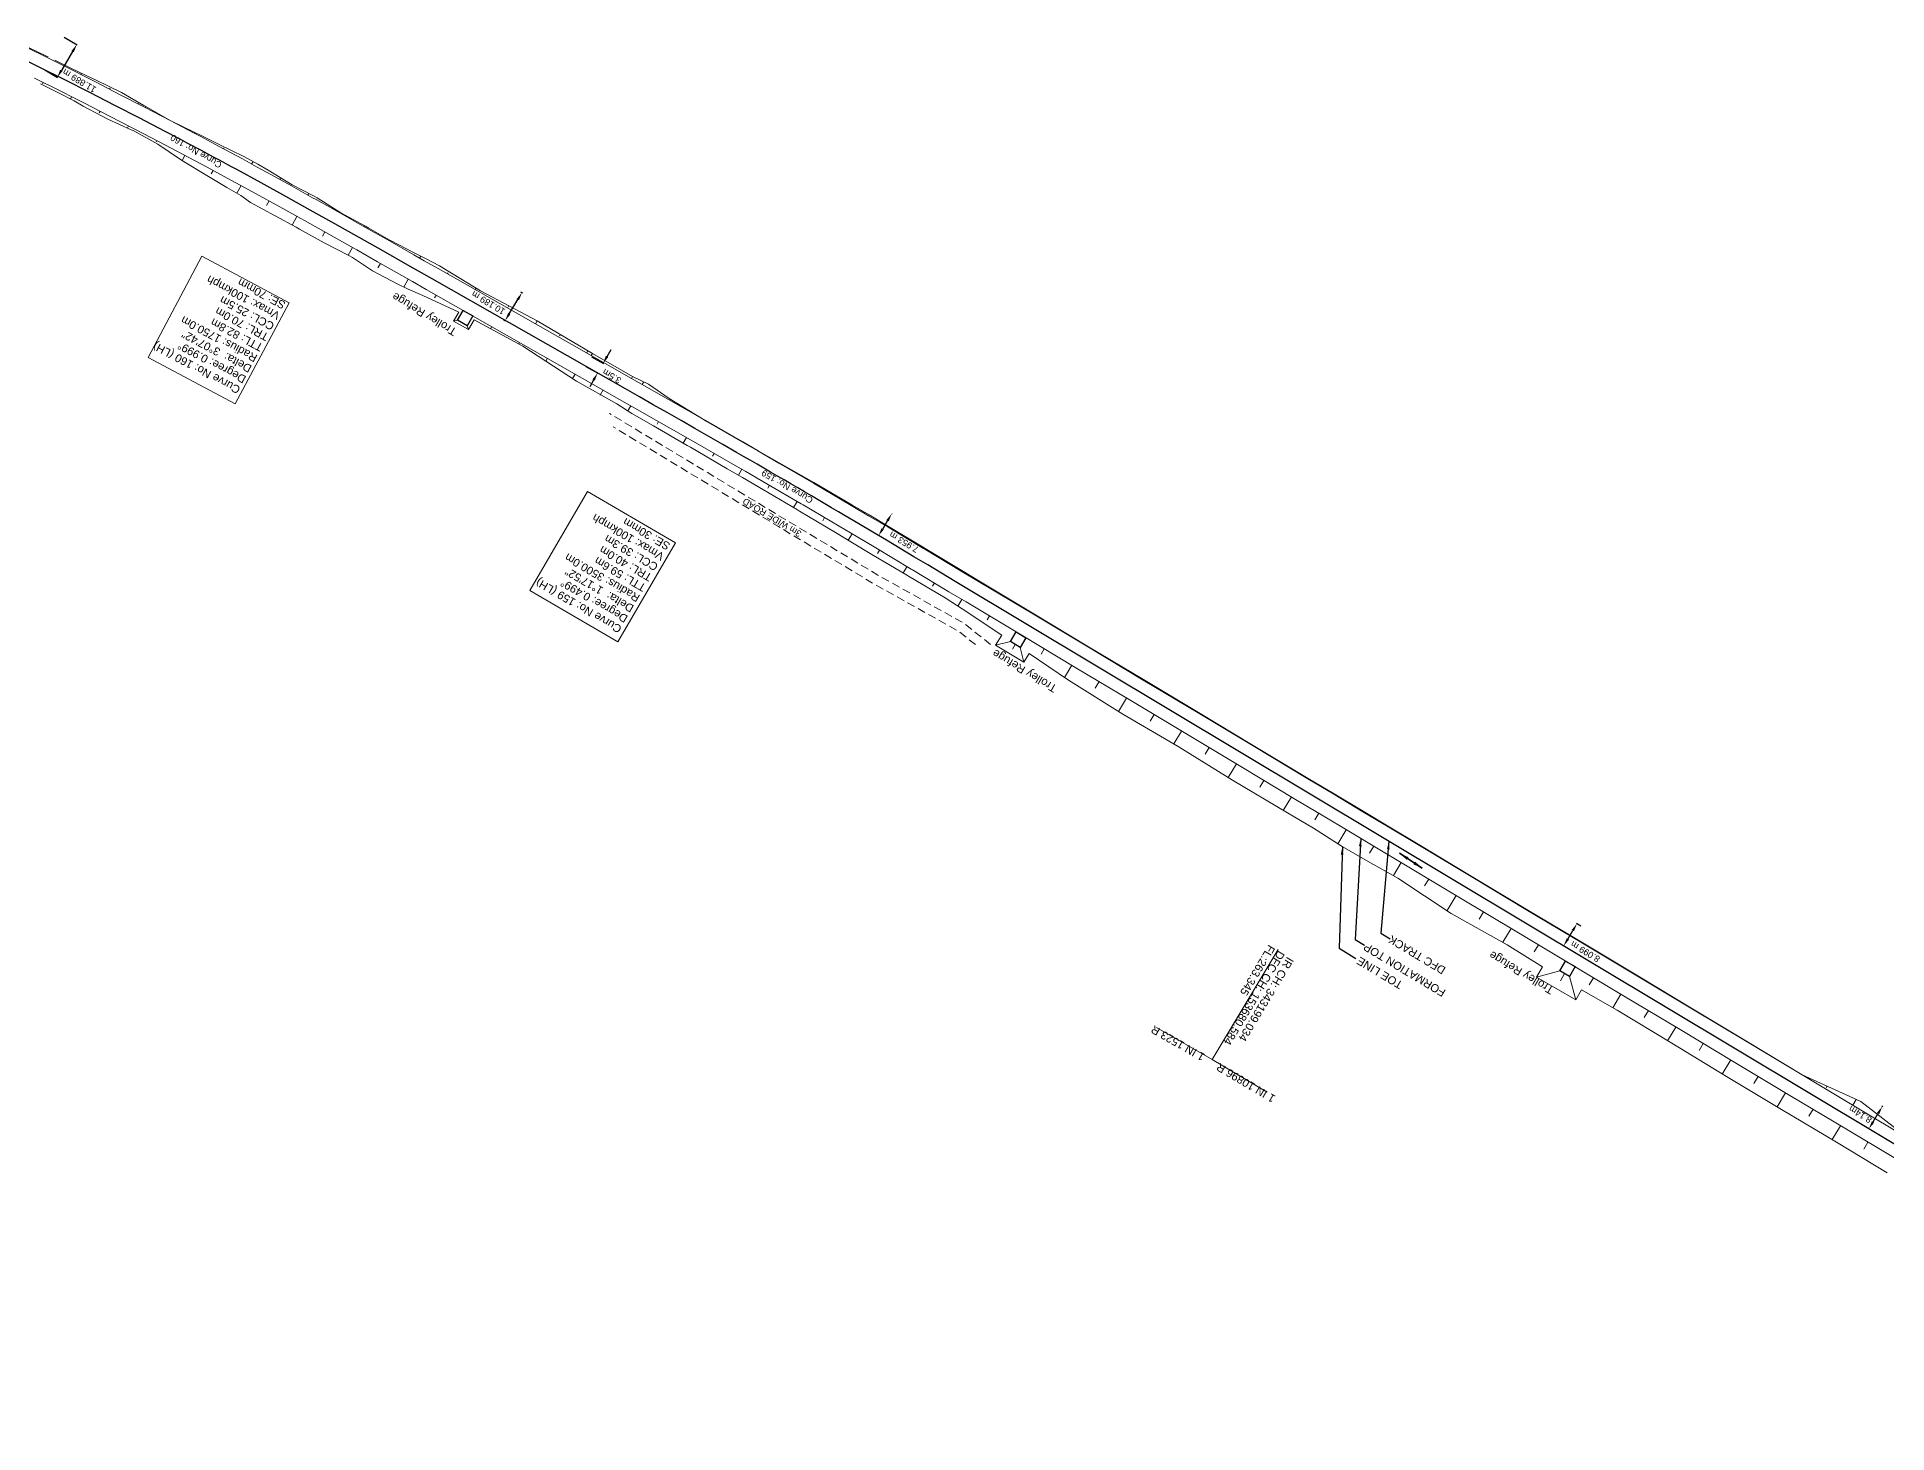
# Model space of a CAD drawing. Header units: metres. Extents: x 593990 to 610403, y 3402023 to 3411833.
# Drawn here: x 608103 to 608681, y 3402968 to 3403404 of the extents above; entities that cross this region are included whole.
import ezdxf
from ezdxf.enums import TextEntityAlignment as Align

# ---------------------------------------------------------------- set-up
doc = ezdxf.new("R2010")
doc.units = ezdxf.units.M
doc.header["$MEASUREMENT"] = 0
doc.header["$PDSIZE"] = 1
doc.linetypes.add('DASHED', pattern=[0.75, 0.5, -0.25])
for name, color, linetype, lineweight in [("NEW CHAWAPAIL STN. SRJ's", 10, 'Continuous', 0), ('Proposed Curve_Details', 10, 'Continuous', 0), ('PROPOSED DFCC TOE LINE', 18, 'Continuous', 0), ('PROPOSED DFCC TOE SLOPES', 239, 'Continuous', 0), ('PROPOSED DFCC TRACK', 1, 'Continuous', 0), ('PROPOSED FORMATION LINE - PLAN', 187, 'Continuous', 0), ('PROPOSED GRADES IN PLAN', 10, 'Continuous', 0)]:
    doc.layers.add(name, color=color, linetype=linetype, lineweight=lineweight)
doc.layers.add('Trolley Refuse', color=10, linetype='Continuous')
doc.styles.get("Standard").update_dxf_attribs({"font": 'arial.ttf'})
doc.styles.add('Style-Arial', font='arial.ttf')
doc.dimstyles.new('ISO-25', dxfattribs={"dimtxt": 2.5, "dimasz": 2.5, "dimexe": 1.25, "dimexo": 0.625, "dimtad": 1, "dimtxsty": 'Standard', "dimcen": 2.5, "dimadec": 0, "dimazin": 0, "dimtfac": 1, "dimtmove": 0, "dimatfit": 3, "dimfxl": 1, "dimarcsym": 0})
doc.dimstyles.get("Standard").update_dxf_attribs({"dimtxt": 0.18, "dimasz": 0.18, "dimexe": 0.18, "dimexo": 0.0625, "dimgap": 0.09, "dimtad": 0, "dimtih": 1, "dimtoh": 1, "dimdec": 4, "dimzin": 0, "dimdsep": 46, "dimtxsty": 'Standard', "dimcen": 0.09, "dimadec": 0, "dimazin": 0, "dimtfac": 1, "dimtdec": 4, "dimtofl": 0, "dimtmove": 0, "dimatfit": 3, "dimfxl": 1, "dimtolj": 1, "dimtzin": 0, "dimarcsym": 0})

# ---------------------------------------------------------------- blocks, each defined once
blk = doc.blocks.new('*D185')
at = {"layer": 'Defpoints', "color": 0, "transparency": 16777216}
for p in [(608369.97, 3403255.27), (608365.88, 3403248.44), (608365.97, 3403248.39)]:
    blk.add_point(p, dxfattribs=at)
at = {"layer": 'PROPOSED DFCC TRACK', "color": 0, "lineweight": -2, "transparency": 16777216}
for p, q in [((608368.77, 3403253.07), (608367.25, 3403250.54)), ((608370.08, 3403255.2), (608370.16, 3403255.15)), ((608365.99, 3403248.38), (608366.07, 3403248.33))]:
    blk.add_line(p, q, dxfattribs=at)
at = {"layer": 'PROPOSED DFCC TRACK', "color": 0, "transparency": 16777216}
for points in [[(608368.41, 3403253.29), (608369.13, 3403252.86), (608370.06, 3403255.22)], [(608366.89, 3403250.75), (608367.61, 3403250.32), (608365.97, 3403248.39)]]:
    blk.add_solid(points, dxfattribs=at)
at = {"layer": 'PROPOSED DFCC TRACK', "color": 0, "lineweight": 0, "transparency": 16777216, "insert": (608373.9, 3403246.36), "char_height": 2, "attachment_point": 5, "rotation": 149, "style": 'Style-Arial'}
blk.add_mtext('\\A1;7.953 m', dxfattribs=at)
blk = doc.blocks.new('TerminatorOpen_0.5')
at = {"color": 0, "linetype": 'ByBlock', "lineweight": -2}
for q in [(-1, 0.25), (-1, 0), (-1, -0.25)]:
    blk.add_line((0, 0), q, dxfattribs=at)
blk = doc.blocks.new('*D188')
at = {"layer": 'Defpoints', "color": 0, "transparency": 16777216}
for p in [(608584.13, 3403127.11), (608585.49, 3403126.3), (608581.34, 3403119.35)]:
    blk.add_point(p, dxfattribs=at)
at = {"layer": 'PROPOSED DFCC TRACK', "color": 0, "lineweight": -2, "transparency": 16777216}
for p, q in [((608581.26, 3403122.3), (608582.85, 3403124.97)), ((608585.38, 3403126.36), (608584.02, 3403127.18)), ((608581.23, 3403119.41), (608579.87, 3403120.22))]:
    blk.add_line(p, q, dxfattribs=at)
at = {"layer": 'PROPOSED DFCC TRACK', "color": 0, "transparency": 16777216}
for points in [[(608582.49, 3403125.18), (608583.2, 3403124.75), (608584.13, 3403127.11)], [(608580.9, 3403122.52), (608581.62, 3403122.09), (608579.98, 3403120.16)]]:
    blk.add_solid(points, dxfattribs=at)
at = {"layer": 'PROPOSED DFCC TRACK', "color": 0, "lineweight": 0, "transparency": 16777216, "insert": (608586.74, 3403118.37), "char_height": 2, "attachment_point": 5, "rotation": 149, "style": 'Style-Arial'}
blk.add_mtext('\\A1;\\A1;8.099 m', dxfattribs=at)
blk = doc.blocks.new('*D189')
at = {"layer": 'Defpoints', "color": 0, "transparency": 16777216}
for p in [(608253.98, 3403324.69), (608254.57, 3403324.33), (608248.71, 3403315.96)]:
    blk.add_point(p, dxfattribs=at)
at = {"layer": 'PROPOSED DFCC TRACK', "color": 0, "lineweight": -2, "transparency": 16777216}
for p, q in [((608250.6, 3403317.75), (608253.28, 3403322.19)), ((608254.08, 3403324.62), (608254.68, 3403324.26)), ((608248.82, 3403315.9), (608249.41, 3403315.54))]:
    blk.add_line(p, q, dxfattribs=at)
at = {"layer": 'PROPOSED DFCC TRACK', "color": 0, "transparency": 16777216}
for points in [[(608252.92, 3403322.4), (608253.63, 3403321.97), (608254.57, 3403324.33)], [(608250.24, 3403317.96), (608250.95, 3403317.53), (608249.3, 3403315.61)]]:
    blk.add_solid(points, dxfattribs=at)
at = {"layer": 'PROPOSED DFCC TRACK', "color": 0, "lineweight": 0, "transparency": 16777216, "insert": (608244.05, 3403321.17), "char_height": 2, "attachment_point": 5, "rotation": 149, "style": 'Style-Arial'}
blk.add_mtext('\\A1;10.189 m', dxfattribs=at)
blk = doc.blocks.new('*D172')
at = {"layer": 'Defpoints', "color": 0, "transparency": 16777216}
for p in [(608111.48, 3403404.24), (608105.39, 3403394.03), (608109.39, 3403391.64)]:
    blk.add_point(p, dxfattribs=at)
at = {"layer": 'PROPOSED DFCC TRACK', "color": 0, "lineweight": -2, "transparency": 16777216}
for p, q in [((608111.59, 3403404.17), (608115.59, 3403401.79)), ((608114.2, 3403399.7), (608110.67, 3403393.79)), ((608105.5, 3403393.96), (608109.5, 3403391.58))]:
    blk.add_line(p, q, dxfattribs=at)
at = {"layer": 'PROPOSED DFCC TRACK', "color": 0, "transparency": 16777216}
for points in [[(608113.84, 3403399.92), (608114.56, 3403399.49), (608115.48, 3403401.85)], [(608110.31, 3403394), (608111.03, 3403393.57), (608109.39, 3403391.64)]]:
    blk.add_solid(points, dxfattribs=at)
at = {"layer": 'PROPOSED DFCC TRACK', "color": 0, "lineweight": 0, "transparency": 16777216, "insert": (608116.29, 3403390.54), "char_height": 2, "attachment_point": 5, "rotation": 149, "style": 'Style-Arial'}
blk.add_mtext('\\A1;11.889 m', dxfattribs=at)
blk = doc.blocks.new('*D90')
at = {"layer": 'Defpoints', "color": 0, "transparency": 16777216}
for p in [(608276.19, 3403304.36, 270.31), (608274.45, 3403301.32), (608278.18, 3403299.2)]:
    blk.add_point(p, dxfattribs=at)
at = {"layer": 'PROPOSED DFCC TRACK', "color": 0, "lineweight": -2, "transparency": 16777216}
for p, q in [((608276.29, 3403304.3), (608280.02, 3403302.18)), ((608281.15, 3403304.42), (608282.38, 3403306.59)), ((608274.56, 3403301.26), (608278.29, 3403299.14)), ((608276.94, 3403297.03), (608275.71, 3403294.86))]:
    blk.add_line(p, q, dxfattribs=at)
at = {"layer": 'PROPOSED DFCC TRACK', "color": 0, "transparency": 16777216}
for points in [[(608280.78, 3403304.62), (608281.51, 3403304.21), (608279.91, 3403302.24)], [(608276.58, 3403297.23), (608277.3, 3403296.82), (608278.18, 3403299.2)]]:
    blk.add_solid(points, dxfattribs=at)
at = {"layer": 'PROPOSED DFCC TRACK', "color": 0, "lineweight": 0, "transparency": 16777216, "insert": (608282.64, 3403298.22), "char_height": 2, "attachment_point": 5, "rotation": 149, "style": 'Style-Arial'}
blk.add_mtext('\\A1;3.5m', dxfattribs=at)
blk = doc.blocks.new('*D55')
at = {"layer": 'Defpoints', "color": 0, "transparency": 16777216}
for p in [(608679.52, 3403069.99), (608679.78, 3403069.83), (608675.6, 3403062.85)]:
    blk.add_point(p, dxfattribs=at)
at = {"layer": 'PROPOSED DFCC TRACK', "color": 0, "lineweight": -2, "transparency": 16777216}
for p, q in [((608676.62, 3403065.15), (608678.23, 3403067.85)), ((608679.67, 3403069.9), (608679.41, 3403070.06)), ((608675.49, 3403062.91), (608675.23, 3403063.07))]:
    blk.add_line(p, q, dxfattribs=at)
at = {"layer": 'PROPOSED DFCC TRACK', "color": 0, "transparency": 16777216}
for points in [[(608677.88, 3403068.06), (608678.59, 3403067.63), (608679.52, 3403069.99)], [(608676.26, 3403065.37), (608676.98, 3403064.94), (608675.33, 3403063.01)]]:
    blk.add_solid(points, dxfattribs=at)
at = {"layer": 'PROPOSED DFCC TRACK', "color": 0, "lineweight": 0, "transparency": 16777216, "insert": (608672.64, 3403067.51), "char_height": 2, "attachment_point": 5, "rotation": 149, "style": 'Style-Arial'}
blk.add_mtext('\\A1;8.14m', dxfattribs=at)

msp = doc.modelspace()

# ---------------------------------------------------------------- linework, layer by layer
at = {"layer": 'Proposed Curve_Details'}
for points in [[(608164.9618, 3403289.5552), (608181.8255, 3403321.1724), (608154.6031, 3403335.6921), (608137.7394, 3403304.0749)], [(608284.4911, 3403215.1786), (608302.5639, 3403246.1205), (608275.0807, 3403262.1732), (608257.0078, 3403231.2313)]]:
    msp.add_lwpolyline(points, close=True, dxfattribs=at)
at = {"layer": 'PROPOSED DFCC TOE LINE', "lineweight": 0, "flags": 128}
for points in [[(608100.6526, 3403400.8927), (608105.7798, 3403398.3501), (608106.4957, 3403397.9954)], [(608108.6225, 3403396.9417), (608113.6285, 3403394.4615), (608118.6225, 3403392.064), (608121.5701, 3403390.7494), (608129.4323, 3403386.8725), (608136.4099, 3403382.845), (608137.0335, 3403382.4834), (608144.6658, 3403378.1557), (608152.3188, 3403374.3908), (608154.1482, 3403373.5089), (608159.9989, 3403370.671), (608167.6627, 3403366.9141), (608172.0787, 3403364.5183), (608175.3102, 3403362.6164), (608182.7901, 3403358.024), (608189.4767, 3403354.567), (608190.5815, 3403354.0004), (608197.968, 3403349.2589), (608205.6688, 3403345.0834), (608206.7671, 3403344.4615), (608213.2854, 3403340.7637), (608221.048, 3403336.7057), (608224.3881, 3403334.9689), (608228.8176, 3403332.6649), (608241.6494, 3403324.8631), (608259.3539, 3403315.5372), (608276.5699, 3403305.3528), (608289.1146, 3403298.1638), (608294.0897, 3403295.7012), (608300.5531, 3403291.3004), (608310.9877, 3403284.9407), (608311.9653, 3403284.382), (608323.5453, 3403277.7481), (608328.3249, 3403274.9316), (608334.877, 3403271.1604), (608345.7102, 3403264.9982), (608346.268, 3403264.6737), (608357.5819, 3403258.0543), (608362.9815, 3403254.8691), (608369.0674, 3403251.2569), (608380.1593, 3403244.5992), (608380.5059, 3403244.3907), (608391.9312, 3403237.5127), (608397.2957, 3403234.2817), (608414.4283, 3403223.9629), (608431.5764, 3403213.6701), (608448.7292, 3403203.385), (608465.8804, 3403193.0973), (608483.0053, 3403182.7658), (608500.1653, 3403172.4928), (608508.2506, 3403167.6668), (608517.3447, 3403162.2522), (608525.4244, 3403157.4169), (608534.4816, 3403151.9406), (608551.599, 3403141.5966), (608568.7786, 3403131.3563), (608585.9595, 3403121.1181), (608603.1013, 3403110.8148), (608620.2319, 3403100.4928), (608637.3891, 3403090.215), (608654.5311, 3403079.912), (608672.8032, 3403071.4946), (608687.5344, 3403060.1916)], [(608680.9852, 3403049.2642), (608665.2051, 3403058.8172), (608648.0274, 3403069.0607), (608630.8578, 3403079.3175), (608613.7722, 3403089.7148), (608596.666, 3403100.0775), (608585.5344, 3403106.4114), (608583.7769, 3403103.3512), (608571.4667, 3403110.4209), (608573.3295, 3403113.6647), (608562.2852, 3403120.522), (608544.8473, 3403130.3314), (608528.1556, 3403141.3858), (608518.8882, 3403146.5113), (608510.7518, 3403151.252), (608501.8352, 3403156.9628), (608493.7139, 3403161.7287), (608476.5175, 3403171.941), (608459.5291, 3403182.5002), (608442.2634, 3403192.5969), (608425.2931, 3403203.1864), (608412.9947, 3403211.5604), (608411.3487, 3403208.814), (608402.5204, 3403214.1051), (608404.4428, 3403217.3127), (608392.0574, 3403225.5416), (608386.7779, 3403228.9143), (608375.3239, 3403235.7321), (608374.9766, 3403235.9386), (608363.8675, 3403242.5308), (608357.8111, 3403246.1623), (608352.4575, 3403249.3923), (608341.2244, 3403256.075), (608340.6707, 3403256.403), (608329.9669, 3403262.7172), (608323.4631, 3403266.5297), (608318.6854, 3403269.3188), (608307.1683, 3403276.0005), (608306.2017, 3403276.5744), (608295.6614, 3403282.7155), (608288.8787, 3403286.5446), (608284.2151, 3403289.5525), (608271.6299, 3403296.6703), (608254.8454, 3403307.6131), (608239.5869, 3403315.8594), (608237.8097, 3403312.7647), (608233.1905, 3403315.4174), (608234.8107, 3403318.2386), (608223.5426, 3403323.3935), (608218.9599, 3403325.4261), (608215.6034, 3403327.1294), (608207.8512, 3403331.1847), (608201.5955, 3403335.3177), (608200.4873, 3403335.9166), (608192.7225, 3403339.9311), (608185.1004, 3403344.1892), (608184.0071, 3403344.7662), (608177.4142, 3403348.3229), (608169.7428, 3403352.4727), (608166.7173, 3403354.7051), (608162.405, 3403357.2273), (608155.1067, 3403361.5521), (608149.5868, 3403364.9305), (608147.8533, 3403365.9692), (608140.8013, 3403370.7812), (608133.1361, 3403374.9607), (608132.4825, 3403375.2576), (608125.1692, 3403378.5614), (608117.4518, 3403382.6521), (608114.6491, 3403384.2301), (608109.739, 3403386.7606), (608104.1299, 3403389.6366)]]:
    msp.add_lwpolyline(points, dxfattribs=at)
at = {"layer": 'PROPOSED DFCC TOE SLOPES'}
for p, q in [((608245.1164, 3403313.7083), (608244.7519, 3403313.068)), ((608253.8071, 3403308.7614), (608253.5515, 3403308.3123)), ((608262.4978, 3403303.8145), (608262.0036, 3403302.9462)), ((608271.1885, 3403298.8676), (608270.3957, 3403297.4749)), ((608279.8792, 3403293.9208), (608278.9507, 3403292.2895))]:
    msp.add_line(p, q, dxfattribs=at)
at = {"layer": 'PROPOSED DFCC TOE SLOPES', "flags": 128}
for points in [[(608104.9641, 3403390.042), (608104.7974, 3403389.7109)], [(608116.7776, 3403392.4817), (608116.9677, 3403392.8585)], [(608116.8011, 3403392.4698), (608116.9928, 3403392.8464)], [(608113.8727, 3403385.5461), (608113.5046, 3403384.82)], [(608125.7132, 3403387.9339), (608125.8703, 3403388.2427)], [(608125.7373, 3403387.9216), (608125.8957, 3403388.23)], [(608134.633, 3403383.3535), (608134.8378, 3403383.7524)], [(608122.7598, 3403381.0207), (608122.522, 3403380.5557)], [(608134.6657, 3403383.3367), (608134.8716, 3403383.7329)], [(608136.8825, 3403382.1929), (608137.0335, 3403382.4834)], [(608131.6262, 3403376.4658), (608131.2821, 3403375.7999)], [(608152.2005, 3403374.166), (608152.3188, 3403374.3908)], [(608152.4226, 3403374.048), (608152.5455, 3403374.2815)], [(608152.4643, 3403374.0259), (608152.5896, 3403374.2603)], [(608140.4639, 3403371.8702), (608140.2797, 3403371.5181)], [(608149.2724, 3403367.229), (608148.4225, 3403365.6281)], [(608161.2834, 3403369.3117), (608161.4379, 3403369.6008)], [(608161.3177, 3403369.2931), (608161.4742, 3403369.5821)], [(608158.0529, 3403362.5326), (608157.4967, 3403361.499)], [(608170.1122, 3403364.5331), (608170.5523, 3403365.3464)], [(608170.151, 3403364.512), (608170.596, 3403365.3227)], [(608166.8105, 3403357.7912), (608165.5121, 3403355.41)], [(608178.9172, 3403359.7002), (608179.0612, 3403359.9626)], [(608178.9441, 3403359.6854), (608179.0888, 3403359.9465)], [(608187.6905, 3403354.8377), (608187.9717, 3403355.3451)], [(608187.7171, 3403354.8229), (608188.0008, 3403355.33)], [(608175.5432, 3403352.996), (608174.7654, 3403351.5862)], [(608196.4438, 3403349.9398), (608196.505, 3403350.0492)], [(608196.4625, 3403349.9293), (608196.5237, 3403350.038)], [(608184.2627, 3403348.1622), (608182.7491, 3403345.4448)], [(608205.1752, 3403345.0212), (608205.3175, 3403345.2739)], [(608205.1903, 3403345.0126), (608205.3334, 3403345.2653)], [(608192.9665, 3403343.291), (608192.2193, 3403341.9603)], [(608201.662, 3403338.392), (608200.3142, 3403336.0061)], [(608213.8916, 3403340.0843), (608213.9708, 3403340.2242)], [(608213.9003, 3403340.0794), (608213.9797, 3403340.2193)], [(608210.3512, 3403333.4699), (608209.5653, 3403332.0845)], [(608222.595, 3403335.1396), (608222.929, 3403335.7276)], [(608222.5987, 3403335.1375), (608222.9332, 3403335.7255)], [(608219.0399, 3403328.5334), (608217.651, 3403326.0904)], [(608231.2906, 3403330.1927), (608231.4953, 3403330.5525)], [(608231.2909, 3403330.1925), (608231.4956, 3403330.5523)], [(608227.7298, 3403323.5897), (608227.2531, 3403322.7519)], [(608239.9825, 3403325.2473), (608240.2485, 3403325.7148)], [(608250.2523, 3403319.7619), (608250.5016, 3403320.2001)], [(608234.4374, 3403315.7546), (608233.1905, 3403315.4174)], [(608258.7902, 3403314.5465), (608259.3539, 3403315.5372)], [(608237.4725, 3403314.0116), (608237.8097, 3403312.7647)], [(608266.3044, 3403310.8456), (608266.5512, 3403311.2794)], [(608274.7492, 3403305.4665), (608275.1593, 3403306.1873)], [(608276.1735, 3403304.6561), (608276.5699, 3403305.3528)], [(608288.7404, 3403297.5061), (608289.1146, 3403298.1638)], [(608292.1325, 3403295.5759), (608292.6183, 3403296.4296)], [(608292.1347, 3403295.5746), (608292.6208, 3403296.4283)], [(608288.5699, 3403288.9739), (608287.6414, 3403287.3426)], [(608300.8246, 3403290.6264), (608300.9321, 3403290.8152)], [(608300.8314, 3403290.6225), (608300.9391, 3403290.8111)], [(608309.5162, 3403285.6652), (608309.5892, 3403285.7931)], [(608309.5294, 3403285.6577), (608309.6024, 3403285.7851)], [(608297.2553, 3403284.028), (608296.7757, 3403283.1869)], [(608318.2041, 3403280.6828), (608318.2311, 3403280.7299)], [(608318.2144, 3403280.6769), (608318.2414, 3403280.724)], [(608305.93, 3403279.0764), (608304.9242, 3403277.3187)], [(608314.5927, 3403274.108), (608314.0723, 3403273.2025)], [(608326.8812, 3403275.6884), (608326.9216, 3403275.7585)], [(608326.9028, 3403275.6759), (608326.9433, 3403275.7458)], [(608323.2434, 3403269.1284), (608322.1759, 3403267.2811)], [(608334.8306, 3403271.0804), (608334.877, 3403271.1604)], [(608335.5786, 3403270.7027), (608335.6042, 3403270.7468)], [(608335.5977, 3403270.6917), (608335.6234, 3403270.7359)], [(608331.8732, 3403264.1223), (608331.3252, 3403263.1808)], [(608344.2074, 3403265.605), (608344.3161, 3403265.7912)], [(608344.2275, 3403265.5933), (608344.3369, 3403265.7793)], [(608340.4894, 3403259.0911), (608339.3654, 3403257.173)], [(608352.9131, 3403260.6358), (608352.9788, 3403260.7475)], [(608352.9263, 3403260.628), (608352.9922, 3403260.7396)], [(608349.0926, 3403254.0313), (608348.5171, 3403253.0551)], [(608361.4701, 3403255.4298), (608361.615, 3403255.6752)], [(608361.4896, 3403255.4182), (608361.6353, 3403255.6632)], [(608357.686, 3403248.9543), (608356.4998, 3403246.9534)], [(608370.1586, 3403250.4313), (608370.2334, 3403250.557)], [(608370.1702, 3403250.4243), (608370.2452, 3403250.5499)], [(608378.6804, 3403245.1709), (608378.8193, 3403245.4035)], [(608378.6874, 3403245.1668), (608378.8265, 3403245.3992)], [(608366.2648, 3403243.8507), (608365.6609, 3403242.8378)], [(608387.331, 3403240.1366), (608387.395, 3403240.2435)], [(608387.3331, 3403240.1353), (608387.3971, 3403240.2422)], [(608374.8408, 3403238.7283), (608373.645, 3403236.7288)], [(608383.4159, 3403233.5939), (608382.8246, 3403232.6067)], [(608395.847, 3403234.8886), (608395.964, 3403235.0838)], [(608395.8478, 3403234.8882), (608395.9647, 3403235.0833)], [(608391.9925, 3403228.4549), (608390.748, 3403226.3781)], [(608404.4781, 3403229.8357), (608404.531, 3403229.9239)], [(608400.5696, 3403223.3143), (608399.8348, 3403222.0884)], [(608413.0026, 3403224.6066), (608413.0973, 3403224.7646)], [(608421.6251, 3403219.541), (608421.6701, 3403219.6161)], [(608407.1794, 3403215.2723), (608402.5204, 3403214.1051)], [(608408.6805, 3403214.3727), (608407.8075, 3403212.9161)], [(608410.1815, 3403213.473), (608411.3487, 3403208.814)], [(608417.7244, 3403213.0327), (608416.7257, 3403211.3664)], [(608430.1574, 3403214.325), (608430.2442, 3403214.4698)], [(608426.3018, 3403207.8919), (608424.0066, 3403204.0624)], [(608438.7776, 3403209.2554), (608438.8202, 3403209.3266)], [(608434.8793, 3403202.7511), (608433.6696, 3403200.7327)], [(608447.3123, 3403204.0434), (608447.3966, 3403204.1841)], [(608455.931, 3403198.9715), (608455.9723, 3403199.0404)], [(608443.4567, 3403197.6103), (608440.945, 3403193.4196)], [(608464.4671, 3403193.7618), (608464.5479, 3403193.8966)], [(608452.0341, 3403192.4695), (608450.7945, 3403190.4012)], [(608460.6115, 3403187.3287), (608458.1878, 3403183.2846)], [(608473.0785, 3403188.6776), (608473.1124, 3403188.7342)], [(608469.1889, 3403182.1879), (608467.9462, 3403180.1144)], [(608481.622, 3403183.4802), (608481.6749, 3403183.5684)], [(608477.7664, 3403177.0471), (608475.1977, 3403172.7613)], [(608490.2258, 3403178.3834), (608490.2521, 3403178.4274)], [(608486.3438, 3403171.9063), (608485.0618, 3403169.7673)], [(608498.7768, 3403173.1986), (608498.8321, 3403173.2909)], [(608494.9212, 3403166.7655), (608492.378, 3403162.5221)], [(608507.386, 3403168.1108), (608507.4178, 3403168.1639)], [(608503.4986, 3403161.6247), (608502.2487, 3403159.5392)], [(608515.9317, 3403162.917), (608516.0097, 3403163.0471)], [(608512.0761, 3403156.4839), (608509.4428, 3403152.0904)], [(608524.5507, 3403157.8455), (608524.5923, 3403157.9149)], [(608533.0865, 3403152.6354), (608533.1519, 3403152.7445)], [(608520.6535, 3403151.3431), (608519.3518, 3403149.1713)], [(608541.6872, 3403147.5334), (608541.7104, 3403147.5722)], [(608529.2309, 3403146.2023), (608526.7951, 3403142.1382)], [(608537.8083, 3403141.0615), (608536.5065, 3403138.8894)], [(608550.2413, 3403142.3537), (608550.2692, 3403142.4002)], [(608546.3857, 3403135.9207), (608543.5506, 3403131.1902)], [(608558.8365, 3403137.2425), (608558.8542, 3403137.272)], [(608554.9632, 3403130.7799), (608553.5873, 3403128.4843)], [(608567.3962, 3403132.0721), (608567.444, 3403132.1519)], [(608563.5406, 3403125.6391), (608560.9305, 3403121.2841)], [(608576.004, 3403126.982), (608576.0343, 3403127.0326)], [(608572.118, 3403120.4983), (608570.7898, 3403118.2822)], [(608584.551, 3403121.7905), (608584.6247, 3403121.9135)], [(608578.7676, 3403112.3951), (608571.4667, 3403110.4209)], [(608593.1636, 3403116.7083), (608593.1987, 3403116.7669)], [(608580.2851, 3403111.5236), (608578.9535, 3403109.2048)], [(608581.8027, 3403110.6521), (608583.7769, 3403103.3512)], [(608589.2728, 3403110.2167), (608587.9472, 3403108.0048)], [(608601.7059, 3403111.5089), (608601.7696, 3403111.6152)], [(608610.3095, 3403106.4119), (608610.3358, 3403106.4557)], [(608597.8503, 3403105.0759), (608595.3152, 3403100.8462)], [(608618.8607, 3403101.2273), (608618.9011, 3403101.2947)], [(608606.4277, 3403099.9351), (608605.1589, 3403097.8181)], [(608615.0051, 3403094.7943), (608612.4433, 3403090.5198)], [(608627.4579, 3403096.1194), (608627.4776, 3403096.1523)], [(608623.5825, 3403089.6535), (608622.2851, 3403087.4887)], [(608636.0156, 3403090.9457), (608636.0561, 3403091.0135)], [(608632.1599, 3403084.5127), (608629.5304, 3403080.1253)], [(608644.6106, 3403085.8344), (608644.6283, 3403085.8639)], [(608640.7374, 3403079.3719), (608639.423, 3403077.1789)], [(608653.1704, 3403080.6641), (608653.1993, 3403080.7124)], [(608649.3148, 3403074.2311), (608646.6936, 3403069.8575)], [(608661.9977, 3403075.9403), (608662.2476, 3403076.3572)], [(608670.3252, 3403070.3825), (608671.3837, 3403072.1485)], [(608657.8922, 3403069.0903), (608656.587, 3403066.9125)], [(608666.4696, 3403063.9494), (608663.8706, 3403059.613)], [(608675.0471, 3403058.8086), (608673.7388, 3403056.6258)]]:
    msp.add_lwpolyline(points, dxfattribs=at)
at = {"layer": 'PROPOSED DFCC TRACK', "linetype": 'Continuous', "lineweight": 30, "flags": 128}
msp.add_lwpolyline([(608833.9869, 3402967.9214), (608389.8812, 3403234.0922), (608385.5924, 3403236.6625), (608381.3032, 3403239.232), (608377.013, 3403241.8), (608372.7215, 3403244.3657), (608368.4281, 3403246.9283), (608364.1325, 3403249.487), (608359.8341, 3403252.0412), (608355.5325, 3403254.59, 0.00280566), (608321.6148, 3403274.3997), (608317.2814, 3403276.8941), (608312.9449, 3403279.3831), (608308.6058, 3403281.8675), (608304.2645, 3403284.348), (608299.9214, 3403286.8254), (608295.577, 3403289.3004), (608291.2317, 3403291.7739), (608286.8859, 3403294.2467), (608226.5053, 3403328.6008), (608218.8996, 3403332.9271), (608211.2913, 3403337.2486), (608203.6775, 3403341.5606), (608196.0557, 3403345.8583), (608188.4232, 3403350.1369), (608180.7773, 3403354.3916), (608173.1155, 3403358.6176), (608165.4352, 3403362.8101, 0.00364577), (608142.9178, 3403374.8201), (608135.1578, 3403378.863), (608127.3802, 3403382.8718), (608119.5876, 3403386.8515), (608111.7826, 3403390.8068), (608103.9677, 3403394.7425), (608096.1455, 3403398.6636)], format="xyb", dxfattribs=at)
at = {"layer": 'PROPOSED DFCC TRACK', "color": 10, "linetype": 'DASHED', "lineweight": 13, "ltscale": 5, "flags": 128}
for points in [[(608400.9623, 3403214.3793), (608392.5957, 3403221.0226), (608365.7757, 3403236.0445), (608336.2423, 3403253.7868), (608281.9211, 3403286.5657)], [(608396.2179, 3403214.3158), (608390.9192, 3403218.5231), (608364.2699, 3403233.4494), (608334.6949, 3403251.2167), (608283.0011, 3403282.4101)]]:
    msp.add_lwpolyline(points, dxfattribs=at)
at = {"layer": 'PROPOSED FORMATION LINE - PLAN', "lineweight": 0, "flags": 128}
for points in [[(608687.4801, 3403060.1009), (608671.658, 3403069.5837), (608654.5031, 3403079.8654), (608637.3483, 3403090.147), (608620.1934, 3403100.4286), (608603.0386, 3403110.7102), (608585.8838, 3403120.9918), (608568.7289, 3403131.2734), (608551.5741, 3403141.555), (608534.4192, 3403151.8366), (608525.3409, 3403157.2776), (608517.2644, 3403162.1182), (608508.1861, 3403167.5592), (608500.1096, 3403172.3998), (608482.9547, 3403182.6814), (608465.7999, 3403192.963), (608448.645, 3403203.2446), (608431.4902, 3403213.5262), (608414.3353, 3403223.8078), (608397.1805, 3403234.0894), (608391.809, 3403237.3088), (608380.369, 3403244.162), (608380.0219, 3403244.3697), (608368.9161, 3403251.0031), (608362.8343, 3403254.6212), (608357.4419, 3403257.8175), (608346.1486, 3403264.4701), (608345.592, 3403264.7966), (608334.8305, 3403271.0805), (608328.2915, 3403274.8738), (608323.4878, 3403277.6484), (608311.9152, 3403284.2945), (608310.9379, 3403284.8537), (608300.3299, 3403290.9088), (608293.5571, 3403294.7653), (608288.7404, 3403297.506), (608276.1735, 3403304.6561), (608258.7902, 3403314.5465), (608241.4069, 3403324.4369), (608228.3598, 3403331.8602), (608224.0232, 3403334.3274), (608220.7531, 3403336.1871), (608213.1417, 3403340.5103), (608206.6214, 3403344.204), (608205.5228, 3403344.8252), (608197.8938, 3403349.1269), (608190.2521, 3403353.4107), (608189.1689, 3403354.0155), (608182.5949, 3403357.6717), (608174.9198, 3403361.905), (608171.634, 3403363.7043), (608167.2241, 3403366.1059), (608159.7218, 3403370.1544), (608153.9918, 3403373.2148), (608152.1998, 3403374.1663), (608144.6585, 3403378.1417), (608136.8829, 3403382.1927), (608136.2436, 3403382.5237), (608129.0917, 3403386.2085), (608121.2876, 3403390.194), (608118.4142, 3403391.6534), (608113.4732, 3403394.1541), (608105.651, 3403398.0935), (608100.5357, 3403400.6593)], [(608683.6245, 3403053.6678), (608667.8024, 3403063.1507), (608650.6475, 3403073.4323), (608633.4927, 3403083.7139), (608616.3378, 3403093.9955), (608599.183, 3403104.2771), (608582.0282, 3403114.5587), (608564.8733, 3403124.8403), (608547.7185, 3403135.1219), (608530.5636, 3403145.4035), (608521.4853, 3403150.8445), (608513.4088, 3403155.6851), (608504.3305, 3403161.1261), (608496.254, 3403165.9667), (608479.0991, 3403176.2483), (608461.9443, 3403186.5299), (608444.7894, 3403196.8115), (608427.6346, 3403207.0931), (608410.4797, 3403217.3748), (608393.3249, 3403227.6564), (608387.9534, 3403230.8757), (608376.5175, 3403237.7265), (608376.1706, 3403237.934), (608365.0769, 3403244.5602), (608359.0049, 3403248.1725), (608353.6231, 3403251.3625), (608342.354, 3403258.0009), (608341.7985, 3403258.3266), (608331.0602, 3403264.5971), (608324.5351, 3403268.3823), (608319.7417, 3403271.151), (608308.1898, 3403277.7852), (608307.2138, 3403278.3436), (608296.6169, 3403284.3924), (608289.8475, 3403288.2469), (608285.0315, 3403290.9873), (608272.4646, 3403298.1373), (608255.0813, 3403308.0278), (608237.698, 3403317.9182), (608224.6508, 3403325.3415), (608220.3149, 3403327.8082), (608217.0462, 3403329.6672), (608209.4409, 3403333.9869), (608202.9292, 3403337.6758), (608201.8323, 3403338.296), (608194.2176, 3403342.5897), (608186.5942, 3403346.8631), (608185.514, 3403347.4663), (608178.9596, 3403351.1116), (608171.3112, 3403355.3302), (608168.0381, 3403357.1226), (608163.6464, 3403359.5143), (608156.1761, 3403363.5454), (608150.4707, 3403366.5928), (608148.6863, 3403367.5402), (608141.1772, 3403371.4986), (608133.4328, 3403375.5333), (608132.7959, 3403375.8631), (608125.6687, 3403379.5352), (608117.8876, 3403383.509), (608115.0216, 3403384.9646), (608110.092, 3403387.4595), (608102.2845, 3403391.3915)]]:
    msp.add_lwpolyline(points, dxfattribs=at)
at = {"layer": 'PROPOSED GRADES IN PLAN'}
msp.add_line((608490.7415, 3403119.0007), (608470.1783, 3403084.6911), dxfattribs=at)
at = {"layer": 'PROPOSED GRADES IN PLAN', "flags": 128}
msp.add_lwpolyline([(608487.3777, 3403074.4842), (608470.1783, 3403084.6911), (608452.8128, 3403094.6128)], dxfattribs=at)
at = {"layer": 'Trolley Refuse'}
for points in [[(608236.1804, 3403318.7897), (608239.2155, 3403317.0466), (608237.4725, 3403314.0116), (608234.4374, 3403315.7546)], [(608408.9787, 3403218.2744), (608411.9808, 3403216.4751), (608410.1815, 3403213.473), (608407.1794, 3403215.2723)], [(608580.5106, 3403115.4302), (608583.5457, 3403113.6872), (608581.8027, 3403110.6521), (608578.7676, 3403112.3951)]]:
    msp.add_lwpolyline(points, close=True, dxfattribs=at)

# ---------------------------------------------------------------- texts
at = {"layer": "NEW CHAWAPAIL STN. SRJ's", "lineweight": 13}
msp.add_text('3m WIDE ROAD', height=2, rotation=148.8981174, dxfattribs=at).set_placement((608332.675, 3403254.0543, -0.5127), align=Align.MIDDLE_CENTER)
at = {"layer": 'Proposed Curve_Details', "attachment_point": 7, "line_spacing_factor": 0.9, "style": 'Style-Arial'}
for s, insert, char_height, rotation in [('Curve No: 160', (608161.0554, 3403364.8416, 0.0035), 2, 149.7112052), ('Curve No: 160{\\C1; (LH)}\\PDegree: 0.999%%D\\PDelta:  3%%D07\'42"\\PRadius: 1750.0m\\PTTL: 82.8m\\PTRL: 70.0m\\PCCL: 25.5m\\PVmax: 100kmph\\PSE: 70mm', (608180.9862, 3403321.2783), 2.5, 151.9258059), ('Curve No: 159', (608345.7199, 3403260.0504, 131.1464), 2, 149.7112052), ('Curve No: 159{\\C1; (LH)}\\PDegree: 0.499%%D\\PDelta:  1%%D17\'52"\\PRadius: 3500.0m\\PTTL: 59.6m\\PTRL: 40.0m\\PCCL: 39.3m\\PVmax: 100kmph\\PSE: 30mm', (608301.1326, 3403245.8721), 2.5, 149.7112052)]:
    msp.add_mtext(s, dxfattribs=dict(at, insert=insert, char_height=char_height, rotation=rotation))
at = {"layer": 'PROPOSED DFCC TOE LINE', "lineweight": 0}
msp.add_text('TOE LINE', height=2.5, rotation=149, dxfattribs=at).set_placement((608516.3388, 3403116.8909, 306.8582), align=Align.RIGHT)
at = {"layer": 'PROPOSED DFCC TRACK', "color": 10, "linetype": 'Continuous', "lineweight": -3, "ltscale": 5}
msp.add_text('DFC TRACK', height=2.5, rotation=149, dxfattribs=at).set_placement((608526.233, 3403123.5736), align=Align.RIGHT)
at = {"layer": 'PROPOSED FORMATION LINE - PLAN', "lineweight": 0}
msp.add_text('FORMATION TOP', height=2.5, rotation=149, dxfattribs=at).set_placement((608518.4183, 3403121.23, 306.8582), align=Align.RIGHT)
at = {"layer": 'PROPOSED GRADES IN PLAN', "char_height": 2.5, "style": 'Style-Arial'}
for s, insert, attachment_point, rotation, line_spacing_factor in [('{\\C256;DFC CH: 153680.584\\PFL:263.345}', (608490.3841, 3403119.2149), 4, 239.0640043, 0.84), ('1 IN 1523 R', (608468.173, 3403086.2207), 7, 150.2586545, 0.72), ('{\\C256;1 IN 10896 R}', (608472.4984, 3403083.7019), 9, 149.3132749, 0.72)]:
    msp.add_mtext(s, dxfattribs=dict(at, insert=insert, attachment_point=attachment_point, rotation=rotation, line_spacing_factor=line_spacing_factor))
at = {"layer": 'PROPOSED GRADES IN PLAN', "color": 7, "lineweight": 0, "insert": (608494.6988, 3403116.3449), "char_height": 2.5, "attachment_point": 4, "rotation": 239.1023981, "line_spacing_factor": 0.84, "style": 'Style-Arial'}
msp.add_mtext('IR CH: 343199.034', dxfattribs=at)
at = {"layer": 'Trolley Refuse'}
for p in [(608234.417, 3403312.8315), (608421.9302, 3403201.345), (608577.1222, 3403107.0261)]:
    msp.add_text('Trolley Refuge', height=2.5, rotation=149.1766896, dxfattribs=at).set_placement(p)

# ---------------------------------------------------------------- dimensions: what is measured, and where the dimension line sits
at = {"layer": 'PROPOSED DFCC TRACK', "color": 10, "lineweight": 0}
for base, p1, p2, angle, text, picture, middle in [((608109.3887, 3403391.6405), (608111.4791, 3403404.2378), (608105.3877, 3403394.0274), 239.1804723, '<> m', '*D172', (608116.2903, 3403390.536)), ((608254.5696, 3403324.3278), (608248.7103, 3403315.9634), (608253.9769, 3403324.6857), 58.8760432, '<> m', '*D189', (608244.0473, 3403321.1672)), ((608278.1785, 3403299.201), (608276.1854, 3403304.3619, 270.3122), (608274.4545, 3403301.3198), 240.3614116, '<>m', '*D90', (608282.639, 3403298.2229)), ((608365.96636, 3403248.39435), (608369.97259, 3403255.26585), (608365.8835, 3403248.44402), 239.0609988, '<> m', '*D185', (608373.89741, 3403246.35797)), ((608584.1276, 3403127.1119), (608581.3365, 3403119.3452), (608585.4885, 3403126.2995), 59.1613619, '\\A1;<> m', '*D188', (608586.7395, 3403118.3679))]:
    dim = msp.add_linear_dim(base=base, p1=p1, p2=p2, angle=angle, text=text, dimstyle='Standard', override={"dimtxt": 2, "dimasz": 2.5, "dimexe": 0.125, "dimexo": 0.125, "dimgap": 0.125, "dimtad": 1, "dimtih": 0, "dimtoh": 0, "dimdec": 3, "dimzin": 11, "dimtxsty": 'Style-Arial', "dimsah": 1, "dimadec": 4, "dimazin": 3, "dimtmove": 2, "dimatfit": 1, "dimldrblk": 'TerminatorOpen_0.5', "dimfrac": 2, "dimtzin": 11}, dxfattribs=at)
    dim.commit()
    dim.dimension.update_dxf_attribs({"geometry": picture, "text_midpoint": middle, "dimtype": 129, "text_rotation": 149})
dim = msp.add_linear_dim(base=(608679.5171, 3403069.9915), p1=(608675.5983, 3403062.8502), p2=(608679.781, 3403069.8335), angle=59.0800062, dimstyle='Standard', override={"dimtxt": 2, "dimasz": 2.5, "dimexe": 0.125, "dimexo": 0.125, "dimgap": 0.125, "dimtad": 1, "dimtih": 0, "dimtoh": 0, "dimdec": 3, "dimzin": 11, "dimpost": 'm', "dimtxsty": 'Style-Arial', "dimsah": 1, "dimadec": 4, "dimazin": 3, "dimtmove": 2, "dimatfit": 1, "dimldrblk": 'TerminatorOpen_0.5', "dimfrac": 2, "dimtzin": 11}, dxfattribs=at)
dim.commit()
dim.dimension.update_dxf_attribs({"geometry": '*D55', "text_midpoint": (608672.6368, 3403067.5075), "dimtype": 129, "text_rotation": 149})

# ---------------------------------------------------------------- leaders
at = {"layer": 'PROPOSED DFCC TOE LINE', "lineweight": 0}
msp.add_leader([(608510.8559, 3403151.1927), (608509.7951, 3403119.4458), (608515.0934, 3403116.2542)], dimstyle='ISO-25', override={"dimtxt": 3, "dimasz": 2.5, "dimgap": 0.625, "dimtad": 0, "dimdec": 3, "dimzin": 2, "dimtdec": 3}, dxfattribs=at)
at = {"layer": 'PROPOSED DFCC TRACK', "color": 10, "linetype": 'Continuous', "lineweight": -3, "ltscale": 5}
msp.add_leader([(608525.4021, 3403152.869, 130.919), (608522.8398, 3403124.1396, 130.919), (608525.7989, 3403122.3571, 130.919)], dimstyle='ISO-25', override={"dimtxt": 3, "dimasz": 2.5, "dimgap": 0.625, "dimtad": 0, "dimdec": 3, "dimzin": 2, "dimtdec": 3}, dxfattribs=at)
at = {"layer": 'PROPOSED DFCC TRACK', "linetype": 'Continuous', "lineweight": 0}
for points in [[(608528.7251, 3403149.1018), (608535.7987, 3403144.4585)], [(608535.7987, 3403144.4585), (608528.7251, 3403149.1018)]]:
    msp.add_leader(points, dimstyle='ISO-25', override={"dimtxt": 3, "dimasz": 3, "dimtad": 0, "dimdec": 3, "dimzin": 2, "dimtdec": 3}, dxfattribs=at)
at = {"layer": 'PROPOSED FORMATION LINE - PLAN', "lineweight": 0}
msp.add_leader([(608516.584, 3403153.7821), (608514.8048, 3403122.1571), (608517.7639, 3403120.3746)], dimstyle='ISO-25', override={"dimtxt": 3, "dimasz": 2.5, "dimgap": 0.625, "dimtad": 0, "dimdec": 3, "dimzin": 2, "dimtdec": 3}, dxfattribs=at)

doc.saveas('drawing.dxf')
